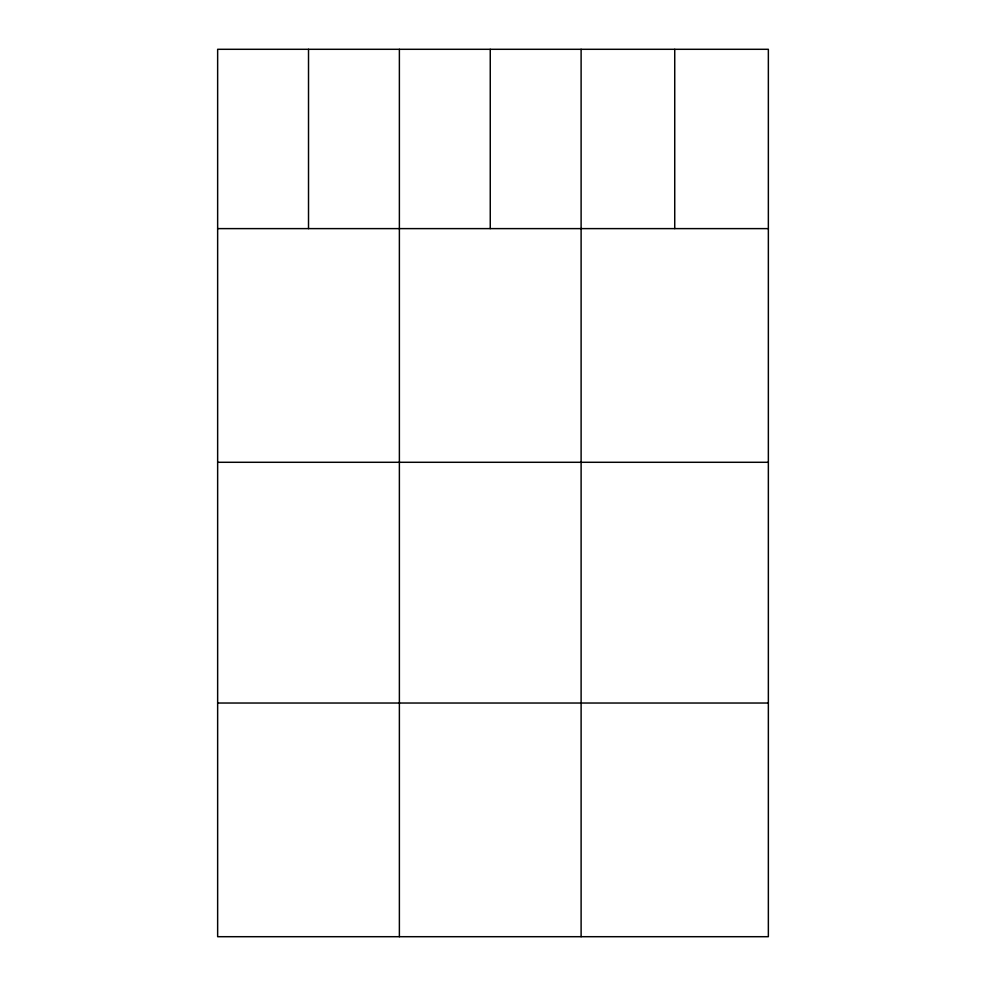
<?xml version="1.0" encoding="UTF-8"?>
<svg xmlns="http://www.w3.org/2000/svg" width="986" height="986" viewBox="0 0 986 986"><rect width="100%" height="100%" fill="white"/><g stroke="black" fill="none" stroke-linecap="round" stroke-linejoin="round"><path stroke-width="1.48" d="M768.353 228.616L768.353 936.7L217.647 936.7L217.647 49.3L768.353 49.3L768.353 228.616L217.647 228.616M217.647 462.286L768.353 462.286M217.647 703.03L768.353 703.03M674.732 49.3L674.732 228.616M581.111 49.3L581.111 936.7M490.252 49.3L490.252 228.616M399.379 49.3L399.379 936.7M308.519 49.3L308.519 228.616"/></g></svg>
